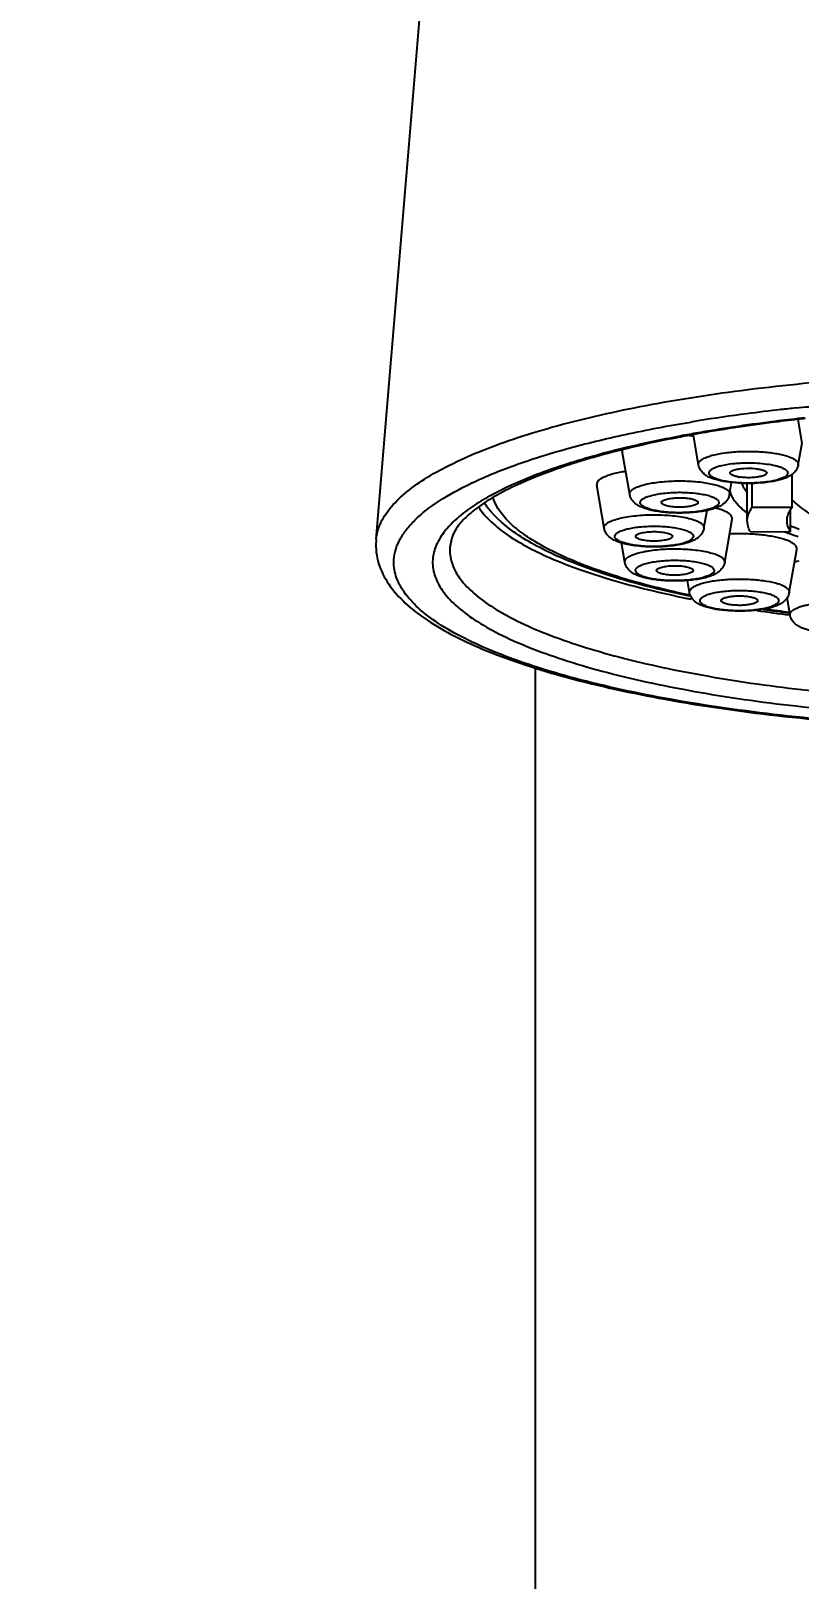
# Model space of a CAD drawing. Extents: x 28 to 1495, y -6 to 1069.
# Drawn here: x 943.88 to 965.29, y 611.75 to 654.91 of the extents above; entities that cross this region are included whole.
import ezdxf

# ---------------------------------------------------------------- set-up
doc = ezdxf.new("R2010")
doc.units = 0
doc.header["$LTSCALE"] = 50
doc.header["$MEASUREMENT"] = 0
doc.header["$PDMODE"] = 3
doc.header["$PDSIZE"] = -10
doc.layers.get('0').update_dxf_attribs({"linetype": 'CONTINUOUS'})
doc.layers.get('DEFPOINTS').update_dxf_attribs({"linetype": 'CONTINUOUS'})
doc.styles.add('Daelim Dimension', font='H2GTRE.TTF')
doc.dimstyles.new('DEFAULT', dxfattribs={"dimscale": 2, "dimtxt": 2, "dimasz": 2, "dimexe": 0, "dimexo": 2, "dimgap": 1, "dimtad": 1, "dimdec": 1, "dimzin": 9, "dimdsep": 46, "dimtxsty": 'Daelim Dimension', "dimcen": 0.5, "dimclrd": 252, "dimclre": 252, "dimclrt": 3, "dimadec": 1, "dimazin": 0, "dimtfac": 1, "dimtdec": 1, "dimtix": 1, "dimtmove": 0, "dimatfit": 3, "dimfxl": 1, "dimtolj": 1, "dimtzin": 1, "dimlwd": 9, "dimlwe": 9, "dimarcsym": 0})

# ---------------------------------------------------------------- blocks, each defined once
blk = doc.blocks.new('*D30')
at = {"color": 5, "lineweight": 9, "ltscale": 0.5, "transparency": 16777216}
for p, q in [((967.943, 855.287), (909.591, 855.287)), ((909.591, 851.287), (909.591, 458.587)), ((941.693, 454.587), (909.591, 454.587))]:
    blk.add_line(p, q, dxfattribs=at)
at = {"color": 5, "ltscale": 0.5, "transparency": 16777216}
for points in [[(908.924, 851.287), (910.257, 851.287), (909.591, 855.287)], [(908.924, 458.587), (910.257, 458.587), (909.591, 454.587)]]:
    blk.add_solid(points, dxfattribs=at)
at = {"layer": 'DEFPOINTS', "color": 0, "ltscale": 0.5, "transparency": 16777216}
for p in [(971.943, 855.287), (909.591, 454.587), (945.693, 454.587)]:
    blk.add_point(p, dxfattribs=at)
at = {"color": 7, "ltscale": 0.5, "transparency": 16777216, "insert": (902.374, 654.937), "char_height": 10, "attachment_point": 5, "rotation": 90, "style": 'Daelim Dimension'}
blk.add_mtext('\\A1;400.7', dxfattribs=at)

msp = doc.modelspace()

# ---------------------------------------------------------------- linework, layer by layer
at = {"color": 7, "linetype": 'Continuous'}
for p, q in [((953.499, 640.741), (955.429, 663.932)), ((965.373, 643.42), (965.259, 644.079)), ((962.483, 642.816), (962.34, 643.644)), ((960.566, 641.992), (960.358, 643.196)), ((965.264, 642.816), (965.371, 643.434)), ((959.645, 642.278), (959.646, 642.252)), ((959.854, 641.048), (959.646, 642.252)), ((963.347, 641.992), (963.404, 642.323)), ((963.843, 641.254), (963.843, 642.298)), ((963.973, 642.298), (963.973, 641.628)), ((965.09, 641.623), (965.09, 642.551)), ((962.635, 641.048), (962.721, 641.544)), ((965.09, 641.623), (963.973, 641.628)), ((965.042, 641.553), (965.042, 640.95)), ((963.213, 640.098), (963.422, 641.302)), ((963.843, 641.254), (963.844, 641.292)), ((963.926, 640.955), (965.042, 640.95)), ((964.944, 641.287), (964.943, 641.254)), ((953.499, 640.738), (953.496, 640.698)), ((960.433, 640.098), (960.339, 640.639)), ((960.735, 640.82), (960.735, 640.824)), ((965.012, 639.256), (965.22, 640.46)), ((962.232, 639.256), (962.173, 639.594)), ((962.245, 639.15), (962.192, 639.161)), ((965.034, 638.624), (964.95, 639.109)), ((965.03, 638.684), (965.01, 638.686)), ((965.042, 638.69), (965.022, 638.693)), ((957.943, 566.587), (957.943, 637.168))]:
    msp.add_line(p, q, dxfattribs=at)
at = {"color": 9, "linetype": 'Continuous'}
for p, q in [((960.517, 643.307), (960.465, 643.295)), ((959.854, 641.048), (959.853, 641.07)), ((955.606, 640.784), (955.554, 640.514)), ((962.232, 639.181), (962.196, 639.188))]:
    msp.add_line(p, q, dxfattribs=at)
for centre, radius, start, end in [((970.959, 589.489), 55.213, 95.9859, 96.427), ((969.389, 601.006), 43.588, 99.1331, 99.3995), ((969.897, 597.796), 46.838, 97.4394, 99.1235), ((970.617, 592.46), 52.222, 96.4187, 97.4641), ((970.993, 592.761), 51.662, 96.1693, 96.3727), ((966.887, 616.571), 27.485, 103.5114, 103.8288), ((963.359, 641.264), 1.882, 104.4015, 106.5359), ((963.469, 641.355), 1.482, 104.4015, 106.5359), ((960.539, 633.142), 10.159, 115.4892, 115.6715), ((964.278, 643.824), 1.482, 284.4015, 286.5359), ((962.541, 641.064), 0.0953, 350.1861, 355.9412), ((967.6, 648.252), 7.792, 249.5661, 250.6457), ((956.653, 640.437), 1.101, 175.958, 179.1135), ((967.936, 649.207), 8.804, 250.644, 252.3419), ((964.276, 638.16), 1.405, 69.7094, 72.2717), ((963.026, 639.686), 0.872, 247.076, 249.6531), ((963.107, 639.906), 1.106, 249.7094, 252.2717), ((970.434, 679.744), 41.393, 261.5565, 262.4714), ((964.137, 638.154), 1.106, 69.7094, 72.2717)]:
    msp.add_arc(centre, radius, start, end, dxfattribs=at)
at = {"color": 7, "linetype": 'Continuous'}
for centre, radius, start, end in [((970.975, 593.41), 50.995, 96.2086, 96.4334), ((961.97, 637.81), 5.819, 86.2744, 87.5003), ((966.733, 617.677), 26.343, 103.7704, 104.0931), ((960.466, 643.215), 0.109, 176.3965, 189.7742), ((966.865, 617.139), 26.896, 103.6555, 103.7711), ((963.812, 643.771), 1.311, 260.5297, 262.2918), ((967.538, 647.063), 6.444, 247.1032, 249.5378), ((965.707, 638.462), 1.728, 107.3278, 108.8339), ((965.805, 638.146), 2.059, 105.3569, 107.2998), ((965.864, 637.932), 2.28, 104.7367, 105.3679), ((968.519, 670.256), 31.803, 258.479, 258.6922), ((970.459, 680.402), 42.07, 261.5553, 262.5588), ((970.4, 681.35), 43.056, 261.5953, 262.8294)]:
    msp.add_arc(centre, radius, start, end, dxfattribs=at)
at = {"color": 9, "linetype": 'Continuous'}
for points, knots in [([(953.499, 640.741), (953.514, 640.888), (953.602, 641.198), (953.883, 641.629), (954.307, 642.046), (954.869, 642.448), (955.567, 642.835), (956.395, 643.205), (957.349, 643.554), (958.837, 644.007), (960.956, 644.489), (963.754, 644.93), (966.816, 645.236), (968.938, 645.342), (970.025, 645.372)], [0, 0, 0, 0, 0.024949, 0.053046, 0.085915, 0.124479, 0.169158, 0.220061, 0.277088, 0.340006, 0.482021, 0.642493, 0.816869, 1, 1, 1, 1]), ([(965.201, 644.401), (965.442, 644.426), (966.427, 644.523), (967.414, 644.595), (968.159, 644.637)], [0, 0, 0, 0, 0.245176, 1, 1, 1, 1]), ([(956.167, 642.312), (956.558, 642.498), (957.427, 642.849), (958.859, 643.294), (960.497, 643.69), (961.66, 643.908), (962.27, 644.009)], [0, 0, 0, 0, 0.204735, 0.441419, 0.70761, 1, 1, 1, 1]), ([(965.259, 644.104), (965.012, 644.076), (964.059, 643.963), (963.11, 643.821), (962.41, 643.697)], [0, 0, 0, 0, 0.258889, 1, 1, 1, 1]), ([(962.41, 643.697), (962.245, 643.668), (961.612, 643.551), (960.981, 643.418), (960.517, 643.307)], [0, 0, 0, 0, 0.259457, 1, 1, 1, 1]), ([(960.317, 643.259), (959.738, 643.116), (958.676, 642.818), (957.441, 642.347), (956.623, 641.933), (956.13, 641.628), (955.727, 641.314), (955.505, 641.084), (955.413, 640.968)], [0, 0, 0, 0, 0.326094, 0.602414, 0.720996, 0.826437, 0.919113, 1, 1, 1, 1]), ([(962.891, 643.087), (963.001, 643.115), (963.244, 643.159), (963.626, 643.192), (964.031, 643.195), (964.365, 643.172), (964.615, 643.138), (964.781, 643.107), (964.927, 643.069), (965.05, 643.027), (965.147, 642.98), (965.218, 642.93), (965.261, 642.875), (965.267, 642.834), (965.264, 642.816)], [0, 0, 0, 0, 0.136335, 0.293954, 0.460024, 0.620728, 0.694895, 0.762904, 0.823465, 0.875545, 0.918513, 0.952359, 0.9783, 1, 1, 1, 1]), ([(962.483, 642.816), (962.481, 642.827), (962.481, 642.851), (962.496, 642.887), (962.523, 642.921), (962.578, 642.968), (962.68, 643.021), (962.772, 643.053), (962.824, 643.068)], [0, 0, 0, 0, 0.075588, 0.156065, 0.249019, 0.3592, 0.638987, 1, 1, 1, 1]), ([(964.647, 642.389), (964.593, 642.375), (964.478, 642.351), (964.226, 642.317), (963.957, 642.303), (963.683, 642.309), (963.483, 642.323), (963.297, 642.346), (963.132, 642.378), (962.994, 642.418), (962.899, 642.457), (962.841, 642.493), (962.803, 642.525), (962.778, 642.563), (962.777, 642.603), (962.788, 642.632), (962.809, 642.659), (962.853, 642.696), (962.933, 642.738), (963.006, 642.764), (963.047, 642.776)], [0, 0, 0, 0, 0.072077, 0.153136, 0.331106, 0.422057, 0.510152, 0.592409, 0.666118, 0.729013, 0.779497, 0.799913, 0.817234, 0.844149, 0.855969, 0.868475, 0.882898, 0.900014, 0.9436, 1, 1, 1, 1]), ([(963.1, 642.791), (963.212, 642.82), (963.46, 642.859), (963.71, 642.872), (963.845, 642.873)], [0, 0, 0, 0, 0.46234, 1, 1, 1, 1]), ([(963.845, 642.873), (963.939, 642.874), (964.122, 642.869), (964.382, 642.844), (964.579, 642.809), (964.716, 642.772), (964.799, 642.743), (964.867, 642.711), (964.928, 642.672), (964.973, 642.619), (964.967, 642.561), (964.942, 642.524), (964.901, 642.489), (964.866, 642.469), (964.846, 642.459)], [0, 0, 0, 0, 0.202461, 0.393602, 0.561752, 0.634139, 0.697443, 0.751106, 0.79503, 0.857316, 0.883815, 0.914234, 0.952409, 1, 1, 1, 1]), ([(953.995, 640.18), (954.001, 640.273), (954.038, 640.464), (954.156, 640.743), (954.338, 641.017), (954.681, 641.397), (955.278, 641.851), (955.829, 642.149), (956.138, 642.298)], [0, 0, 0, 0, 0.08941, 0.184278, 0.287914, 0.402796, 0.672164, 1, 1, 1, 1]), ([(960.697, 642.161), (960.735, 642.182), (960.825, 642.22), (960.977, 642.266), (961.158, 642.305), (961.44, 642.347), (961.82, 642.373), (962.208, 642.366), (962.511, 642.34), (962.719, 642.311), (962.905, 642.274), (963.063, 642.229), (963.19, 642.179), (963.272, 642.129), (963.317, 642.086), (963.338, 642.055), (963.349, 642.023), (963.349, 642.002), (963.347, 641.992)], [0, 0, 0, 0, 0.046754, 0.104005, 0.170591, 0.244949, 0.408959, 0.578473, 0.659518, 0.73512, 0.8033, 0.862383, 0.911156, 0.949132, 0.964321, 0.977384, 0.988957, 1, 1, 1, 1]), ([(963.683, 642.3), (963.687, 642.29), (963.704, 642.247), (963.726, 642.206), (963.744, 642.176)], [0, 0, 0, 0, 0.242591, 1, 1, 1, 1]), ([(964.782, 642.431), (964.775, 642.429), (964.748, 642.419), (964.721, 642.41), (964.7, 642.403)], [0, 0, 0, 0, 0.237669, 1, 1, 1, 1]), ([(964.846, 642.459), (964.841, 642.457), (964.82, 642.446), (964.798, 642.437), (964.782, 642.431)], [0, 0, 0, 0, 0.235775, 1, 1, 1, 1]), ([(962.196, 639.188), (961.822, 639.269), (961.108, 639.437), (960.101, 639.728), (959.209, 640.042), (958.443, 640.377), (957.893, 640.682), (957.526, 640.938), (957.125, 641.265), (956.846, 641.606), (956.753, 641.906)], [0, 0, 0, 0, 0.183251, 0.350988, 0.502037, 0.635575, 0.751258, 0.802511, 0.849524, 1, 1, 1, 1]), ([(960.566, 641.992), (960.564, 642.004), (960.565, 642.03), (960.583, 642.069), (960.615, 642.105), (960.642, 642.127), (960.658, 642.137)], [0, 0, 0, 0, 0.20475, 0.426035, 0.686952, 1, 1, 1, 1]), ([(960.658, 642.137), (960.661, 642.139), (960.674, 642.147), (960.687, 642.155), (960.697, 642.161)], [0, 0, 0, 0, 0.239397, 1, 1, 1, 1]), ([(962.949, 641.645), (962.915, 641.626), (962.834, 641.593), (962.695, 641.554), (962.53, 641.522), (962.274, 641.49), (962.004, 641.478), (961.73, 641.486), (961.532, 641.502), (961.349, 641.528), (961.189, 641.561), (961.056, 641.601), (960.966, 641.642), (960.912, 641.678), (960.878, 641.711), (960.858, 641.75), (960.863, 641.79), (960.878, 641.817), (960.902, 641.844), (960.923, 641.86), (960.934, 641.868)], [0, 0, 0, 0, 0.050282, 0.112871, 0.186131, 0.267828, 0.445416, 0.535319, 0.621841, 0.702064, 0.773368, 0.8336, 0.881338, 0.900447, 0.916581, 0.941963, 0.953764, 0.966746, 0.981967, 1, 1, 1, 1]), ([(960.934, 641.868), (960.937, 641.869), (960.946, 641.876), (960.957, 641.882), (960.965, 641.886)], [0, 0, 0, 0, 0.239397, 1, 1, 1, 1]), ([(960.965, 641.886), (960.999, 641.905), (961.08, 641.938), (961.219, 641.978), (961.384, 642.009), (961.639, 642.042), (961.91, 642.053), (962.184, 642.045), (962.382, 642.029), (962.564, 642.004), (962.725, 641.97), (962.858, 641.93), (962.948, 641.889), (963.001, 641.853), (963.035, 641.821), (963.056, 641.781), (963.051, 641.742), (963.036, 641.714), (963.012, 641.687), (962.991, 641.672), (962.98, 641.664)], [0, 0, 0, 0, 0.050282, 0.112871, 0.186131, 0.267828, 0.445416, 0.535319, 0.621841, 0.702064, 0.773368, 0.8336, 0.881338, 0.900447, 0.916581, 0.941963, 0.953764, 0.966746, 0.981967, 1, 1, 1, 1]), ([(963.349, 642.134), (963.351, 642.123), (963.359, 642.08), (963.371, 642.038), (963.383, 642.007)], [0, 0, 0, 0, 0.245769, 1, 1, 1, 1]), ([(963.383, 642.007), (963.419, 641.91), (963.548, 641.712), (963.724, 641.56), (963.826, 641.485)], [0, 0, 0, 0, 0.447492, 1, 1, 1, 1]), ([(963.744, 642.176), (963.75, 642.166), (963.776, 642.124), (963.806, 642.085), (963.83, 642.056)], [0, 0, 0, 0, 0.241149, 1, 1, 1, 1]), ([(959.859, 641.096), (959.868, 641.122), (959.899, 641.16), (959.953, 641.199), (960.032, 641.244), (960.16, 641.293), (960.343, 641.341), (960.558, 641.38), (960.887, 641.417), (961.232, 641.429), (961.58, 641.416), (961.828, 641.393), (962.056, 641.359), (962.254, 641.315), (962.416, 641.262), (962.524, 641.21), (962.585, 641.163), (962.616, 641.129), (962.634, 641.094), (962.637, 641.069), (962.636, 641.057)], [0, 0, 0, 0, 0.028224, 0.046477, 0.067852, 0.120091, 0.184316, 0.258796, 0.341195, 0.518511, 0.607438, 0.692467, 0.77074, 0.839722, 0.897386, 0.942495, 0.960374, 0.975438, 0.988297, 1, 1, 1, 1]), ([(962.98, 641.664), (962.977, 641.662), (962.967, 641.656), (962.957, 641.65), (962.949, 641.645)], [0, 0, 0, 0, 0.239397, 1, 1, 1, 1]), ([(955.413, 640.968), (955.318, 640.847), (955.161, 640.598), (955.086, 640.311), (955.076, 640.175)], [0, 0, 0, 0, 0.52919, 1, 1, 1, 1]), ([(960.153, 640.847), (960.161, 640.868), (960.196, 640.91), (960.277, 640.958), (960.391, 641.002), (960.535, 641.04), (960.704, 641.07), (960.963, 641.1), (961.235, 641.109), (961.508, 641.099), (961.704, 641.081), (961.883, 641.054), (962.039, 641.02), (962.167, 640.978), (962.252, 640.937), (962.3, 640.9), (962.324, 640.873), (962.339, 640.845), (962.341, 640.826), (962.34, 640.817)], [0, 0, 0, 0, 0.028228, 0.067777, 0.120022, 0.184252, 0.258737, 0.341142, 0.518471, 0.607405, 0.69244, 0.770719, 0.839706, 0.897375, 0.942488, 0.96037, 0.975435, 0.988295, 1, 1, 1, 1]), ([(962.336, 640.796), (962.329, 640.776), (962.293, 640.733), (962.213, 640.685), (962.099, 640.641), (961.955, 640.603), (961.785, 640.573), (961.527, 640.543), (961.255, 640.534), (960.981, 640.545), (960.785, 640.562), (960.606, 640.589), (960.45, 640.624), (960.323, 640.665), (960.238, 640.707), (960.189, 640.744), (960.165, 640.77), (960.151, 640.798), (960.148, 640.818), (960.149, 640.827)], [0, 0, 0, 0, 0.028228, 0.067777, 0.120022, 0.184252, 0.258737, 0.341142, 0.518471, 0.607405, 0.69244, 0.770719, 0.839706, 0.897375, 0.942488, 0.96037, 0.975435, 0.988295, 1, 1, 1, 1]), ([(989.891, 640.01), (989.88, 639.854), (989.788, 639.523), (989.477, 639.065), (989.003, 638.626), (988.371, 638.204), (987.584, 637.8), (986.65, 637.418), (985.575, 637.06), (983.901, 636.604), (981.534, 636.133), (978.434, 635.732), (975.086, 635.491), (971.619, 635.42), (968.163, 635.523), (964.852, 635.795), (961.811, 636.225), (959.508, 636.717), (957.895, 637.19), (956.871, 637.557), (955.991, 637.948), (955.261, 638.359), (954.688, 638.787), (954.273, 639.233), (954.026, 639.699), (953.984, 640.027), (953.995, 640.18)], [0, 0, 0, 0, 0.012168, 0.026028, 0.042496, 0.062056, 0.084901, 0.111052, 0.140413, 0.172816, 0.245766, 0.327592, 0.415478, 0.506311, 0.596839, 0.683824, 0.764198, 0.835219, 0.866513, 0.894694, 0.91962, 0.941231, 0.959605, 0.975024, 0.988121, 1, 1, 1, 1]), ([(955.076, 640.175), (955.066, 640.031), (955.105, 639.723), (955.338, 639.285), (955.727, 638.866), (956.266, 638.463), (956.952, 638.077), (957.779, 637.71), (958.741, 637.365), (960.257, 636.921), (962.422, 636.458), (965.28, 636.054), (968.391, 635.798), (971.638, 635.702), (974.897, 635.768), (978.043, 635.995), (980.956, 636.372), (983.18, 636.814), (984.754, 637.243), (985.764, 637.579), (986.642, 637.938), (987.381, 638.318), (987.976, 638.714), (988.421, 639.127), (988.713, 639.557), (988.8, 639.868), (988.81, 640.015)], [0, 0, 0, 0, 0.011879, 0.024975, 0.040395, 0.058768, 0.08038, 0.105305, 0.133487, 0.164782, 0.235804, 0.316179, 0.403165, 0.493693, 0.584525, 0.67241, 0.754235, 0.827184, 0.859586, 0.888947, 0.915098, 0.937943, 0.957503, 0.973971, 0.987832, 1, 1, 1, 1]), ([(955.551, 640.454), (955.549, 640.314), (955.605, 640.014), (955.851, 639.593), (956.247, 639.19), (956.787, 638.803), (957.468, 638.432), (958.284, 638.079), (959.23, 637.748), (960.712, 637.323), (962.822, 636.88), (965.601, 636.496), (968.619, 636.255), (971.763, 636.168), (974.913, 636.238), (977.951, 636.461), (980.763, 636.83), (982.907, 637.26), (984.424, 637.676), (985.397, 638.002), (986.244, 638.35), (986.956, 638.717), (987.528, 639.101), (987.957, 639.5), (988.239, 639.916), (988.322, 640.217), (988.332, 640.359)], [0, 0, 0, 0, 0.011931, 0.025258, 0.041001, 0.05973, 0.081693, 0.106944, 0.135414, 0.166954, 0.238321, 0.318848, 0.405805, 0.496149, 0.586678, 0.674179, 0.755584, 0.828119, 0.860329, 0.889515, 0.91551, 0.938222, 0.957675, 0.974063, 0.987869, 1, 1, 1, 1]), ([(960.433, 640.098), (960.431, 640.108), (960.431, 640.131), (960.443, 640.164), (960.466, 640.196), (960.515, 640.241), (960.604, 640.291), (960.74, 640.343), (960.91, 640.388), (961.109, 640.425), (961.329, 640.453), (961.648, 640.476), (962.049, 640.476), (962.437, 640.442), (962.717, 640.392), (962.89, 640.348), (963.03, 640.297), (963.108, 640.254), (963.139, 640.231)], [0, 0, 0, 0, 0.011215, 0.023028, 0.036472, 0.052226, 0.091832, 0.142823, 0.204527, 0.275505, 0.353845, 0.437312, 0.609696, 0.772485, 0.844323, 0.907057, 0.95922, 1, 1, 1, 1]), ([(960.764, 639.799), (960.749, 639.814), (960.729, 639.84), (960.726, 639.88), (960.735, 639.909), (960.754, 639.936), (960.796, 639.974), (960.874, 640.016), (960.993, 640.059), (961.142, 640.096), (961.316, 640.125), (961.577, 640.152), (961.916, 640.161), (962.248, 640.138), (962.492, 640.098), (962.643, 640.062), (962.765, 640.02), (962.833, 639.984), (962.86, 639.964)], [0, 0, 0, 0, 0.027332, 0.039062, 0.051215, 0.065088, 0.081528, 0.123522, 0.178248, 0.244754, 0.32117, 0.405063, 0.58381, 0.75691, 0.833993, 0.901332, 0.957027, 1, 1, 1, 1]), ([(963.139, 640.231), (963.142, 640.229), (963.152, 640.221), (963.162, 640.213), (963.168, 640.206)], [0, 0, 0, 0, 0.26199, 1, 1, 1, 1]), ([(963.168, 640.206), (963.184, 640.191), (963.204, 640.165), (963.216, 640.126), (963.215, 640.107), (963.213, 640.098)], [0, 0, 0, 0, 0.542944, 0.775222, 1, 1, 1, 1]), ([(960.787, 639.78), (960.785, 639.781), (960.777, 639.787), (960.769, 639.794), (960.764, 639.799)], [0, 0, 0, 0, 0.26199, 1, 1, 1, 1]), ([(962.882, 639.944), (962.897, 639.93), (962.917, 639.904), (962.92, 639.863), (962.911, 639.835), (962.892, 639.807), (962.85, 639.769), (962.773, 639.727), (962.653, 639.684), (962.504, 639.647), (962.331, 639.618), (962.069, 639.591), (961.73, 639.583), (961.398, 639.606), (961.155, 639.645), (961.003, 639.681), (960.882, 639.723), (960.813, 639.759), (960.787, 639.78)], [0, 0, 0, 0, 0.027332, 0.039062, 0.051215, 0.065088, 0.081528, 0.123522, 0.178248, 0.244754, 0.32117, 0.405063, 0.58381, 0.75691, 0.833993, 0.901332, 0.957027, 1, 1, 1, 1]), ([(962.86, 639.964), (962.862, 639.962), (962.869, 639.956), (962.877, 639.95), (962.882, 639.944)], [0, 0, 0, 0, 0.26199, 1, 1, 1, 1]), ([(962.232, 639.256), (962.23, 639.265), (962.23, 639.285), (962.242, 639.326), (962.283, 639.376), (962.36, 639.427), (962.466, 639.475), (962.6, 639.519), (962.758, 639.556), (962.937, 639.587), (963.204, 639.619), (963.556, 639.638), (963.975, 639.626), (964.36, 639.584), (964.599, 639.532), (964.704, 639.499)], [0, 0, 0, 0, 0.010823, 0.022034, 0.048505, 0.083444, 0.127987, 0.182002, 0.244684, 0.31483, 0.390962, 0.554273, 0.719958, 0.873004, 1, 1, 1, 1]), ([(962.687, 638.882), (962.655, 638.896), (962.612, 638.917), (962.565, 638.953), (962.542, 638.979), (962.528, 639.007), (962.523, 639.045), (962.543, 639.084), (962.576, 639.116), (962.627, 639.152), (962.714, 639.191), (962.842, 639.232), (962.997, 639.265), (963.174, 639.291), (963.435, 639.313), (963.767, 639.317), (964.09, 639.291), (964.323, 639.25), (964.427, 639.223), (964.474, 639.208)], [0, 0, 0, 0, 0.04506, 0.06296, 0.078081, 0.091036, 0.102868, 0.128268, 0.144315, 0.163268, 0.210517, 0.270104, 0.340719, 0.420338, 0.506475, 0.686953, 0.858734, 0.934398, 1, 1, 1, 1]), ([(964.764, 639.478), (964.803, 639.464), (964.871, 639.434), (964.946, 639.387), (964.986, 639.346), (965.005, 639.317), (965.014, 639.286), (965.014, 639.266), (965.012, 639.256)], [0, 0, 0, 0, 0.350681, 0.625026, 0.735585, 0.831516, 0.917449, 1, 1, 1, 1]), ([(964.521, 639.192), (964.556, 639.179), (964.605, 639.158), (964.661, 639.122), (964.697, 639.09), (964.72, 639.051), (964.717, 639.011), (964.704, 638.983), (964.682, 638.956), (964.635, 638.919), (964.552, 638.877), (964.427, 638.835), (964.273, 638.8), (964.096, 638.772), (963.832, 638.747), (963.493, 638.742), (963.163, 638.768), (962.924, 638.809), (962.818, 638.836), (962.77, 638.852)], [0, 0, 0, 0, 0.049132, 0.068916, 0.085638, 0.11176, 0.12357, 0.136327, 0.151183, 0.168821, 0.21351, 0.270962, 0.340004, 0.418631, 0.50431, 0.685087, 0.857942, 0.934095, 1, 1, 1, 1]), ([(965.034, 638.624), (965.031, 638.64), (965.035, 638.677), (965.069, 638.727), (965.126, 638.773), (965.188, 638.807), (965.248, 638.834), (965.321, 638.861), (965.425, 638.893), (965.563, 638.925), (965.717, 638.952), (965.883, 638.974), (966.121, 638.995), (966.428, 639.005), (966.791, 638.992), (967.028, 638.967), (967.142, 638.949)], [0, 0, 0, 0, 0.021812, 0.046995, 0.078921, 0.118942, 0.142111, 0.167343, 0.223758, 0.287524, 0.357724, 0.433254, 0.512891, 0.679089, 0.845166, 1, 1, 1, 1])]:
    msp.add_open_spline(points, degree=3, knots=knots, dxfattribs=at)
at = {"color": 7, "linetype": 'Continuous'}
for points, knots in [([(965.261, 644.084), (965.014, 644.056), (964.061, 643.941), (963.112, 643.798), (962.412, 643.673)], [0, 0, 0, 0, 0.259339, 1, 1, 1, 1]), ([(962.412, 643.673), (962.247, 643.643), (961.612, 643.524), (960.98, 643.388), (960.515, 643.275)], [0, 0, 0, 0, 0.260199, 1, 1, 1, 1]), ([(960.319, 643.227), (959.671, 643.064), (958.755, 642.799), (957.637, 642.359), (956.966, 642.037), (956.424, 641.709), (956.019, 641.388), (955.747, 641.086), (955.636, 640.879), (955.606, 640.784)], [0, 0, 0, 0, 0.367779, 0.524395, 0.661271, 0.777586, 0.872486, 0.945374, 1, 1, 1, 1]), ([(964.785, 642.406), (964.688, 642.377), (964.476, 642.333), (964.138, 642.299), (963.78, 642.292), (963.429, 642.313), (963.111, 642.361), (962.876, 642.427), (962.717, 642.503), (962.613, 642.577), (962.525, 642.68), (962.491, 642.769), (962.483, 642.816)], [0, 0, 0, 0, 0.121036, 0.259215, 0.405861, 0.549469, 0.679497, 0.790317, 0.840158, 0.889723, 0.942729, 1, 1, 1, 1]), ([(963.363, 642.588), (963.363, 642.597), (963.37, 642.616), (963.397, 642.639), (963.438, 642.66), (963.47, 642.671), (963.489, 642.676)], [0, 0, 0, 0, 0.155152, 0.361896, 0.643031, 1, 1, 1, 1]), ([(963.489, 642.676), (963.528, 642.688), (963.615, 642.706), (963.804, 642.725), (964.001, 642.722), (964.167, 642.699), (964.246, 642.681), (964.295, 642.665), (964.334, 642.648), (964.362, 642.63), (964.381, 642.61), (964.385, 642.594), (964.384, 642.587)], [0, 0, 0, 0, 0.129208, 0.282539, 0.608621, 0.75361, 0.816049, 0.870143, 0.915136, 0.950799, 0.978045, 1, 1, 1, 1]), ([(965.264, 642.816), (965.259, 642.786), (965.241, 642.728), (965.197, 642.651), (965.142, 642.588), (965.059, 642.521), (964.94, 642.457), (964.839, 642.421), (964.785, 642.406)], [0, 0, 0, 0, 0.138463, 0.270154, 0.395639, 0.514866, 0.749426, 1, 1, 1, 1]), ([(959.841, 642.469), (959.812, 642.456), (959.762, 642.429), (959.7, 642.382), (959.659, 642.333), (959.646, 642.295), (959.645, 642.278)], [0, 0, 0, 0, 0.329202, 0.599379, 0.817363, 1, 1, 1, 1]), ([(960.452, 642.63), (960.335, 642.613), (960.168, 642.582), (959.966, 642.522), (959.879, 642.487), (959.841, 642.469)], [0, 0, 0, 0, 0.56119, 0.79757, 1, 1, 1, 1]), ([(963.597, 642.479), (963.564, 642.484), (963.507, 642.496), (963.441, 642.518), (963.401, 642.539), (963.376, 642.557), (963.364, 642.576), (963.363, 642.588)], [0, 0, 0, 0, 0.3665, 0.657591, 0.771725, 0.864934, 1, 1, 1, 1]), ([(964.259, 642.503), (964.216, 642.49), (964.119, 642.471), (963.965, 642.457), (963.801, 642.456), (963.69, 642.465), (963.637, 642.473)], [0, 0, 0, 0, 0.214388, 0.470063, 0.741271, 1, 1, 1, 1]), ([(964.384, 642.587), (964.383, 642.568), (964.354, 642.541), (964.308, 642.519), (964.277, 642.508), (964.259, 642.503)], [0, 0, 0, 0, 0.360925, 0.644384, 1, 1, 1, 1]), ([(963.147, 641.705), (963.108, 641.678), (963.02, 641.632), (962.875, 641.581), (962.713, 641.54), (962.465, 641.497), (962.129, 641.469), (961.721, 641.472), (961.389, 641.505), (961.148, 641.552), (960.991, 641.596), (960.851, 641.652), (960.724, 641.727), (960.637, 641.818), (960.587, 641.911), (960.571, 641.964), (960.566, 641.992)], [0, 0, 0, 0, 0.050356, 0.104706, 0.163961, 0.229122, 0.372849, 0.52307, 0.664421, 0.727797, 0.785315, 0.837809, 0.888243, 0.941514, 0.970019, 1, 1, 1, 1]), ([(961.447, 641.764), (961.446, 641.773), (961.455, 641.794), (961.471, 641.807), (961.481, 641.813)], [0, 0, 0, 0, 0.425412, 1, 1, 1, 1]), ([(961.481, 641.813), (961.493, 641.821), (961.523, 641.836), (961.599, 641.862), (961.719, 641.885), (961.881, 641.899), (962.025, 641.898), (962.139, 641.89), (962.218, 641.88), (962.29, 641.867), (962.351, 641.851), (962.401, 641.832), (962.438, 641.812), (962.462, 641.79), (962.468, 641.771), (962.468, 641.763)], [0, 0, 0, 0, 0.042515, 0.096013, 0.231519, 0.393466, 0.563985, 0.646469, 0.723984, 0.794403, 0.855909, 0.907125, 0.94733, 0.97713, 1, 1, 1, 1]), ([(963.347, 641.992), (963.342, 641.96), (963.323, 641.899), (963.275, 641.82), (963.215, 641.755), (963.17, 641.72), (963.147, 641.705)], [0, 0, 0, 0, 0.269682, 0.525995, 0.768382, 1, 1, 1, 1]), ([(965.079, 641.865), (965.127, 641.803), (965.248, 641.681), (965.476, 641.52), (965.761, 641.364), (965.974, 641.272), (966.089, 641.227)], [0, 0, 0, 0, 0.193922, 0.423706, 0.692238, 1, 1, 1, 1]), ([(956.358, 641.634), (956.445, 641.5), (956.674, 641.233), (957.119, 640.875), (957.686, 640.531), (958.373, 640.201), (959.173, 639.889), (960.44, 639.481), (961.457, 639.239), (962.167, 639.094)], [0, 0, 0, 0, 0.07422, 0.161783, 0.26421, 0.382034, 0.515169, 0.663128, 1, 1, 1, 1]), ([(962.192, 639.161), (961.521, 639.303), (960.56, 639.54), (959.358, 639.936), (958.588, 640.243), (957.914, 640.573), (957.187, 641.019), (956.725, 641.435), (956.512, 641.753)], [0, 0, 0, 0, 0.323304, 0.466551, 0.596887, 0.714347, 0.819574, 1, 1, 1, 1]), ([(962.434, 641.718), (962.422, 641.71), (962.392, 641.695), (962.317, 641.669), (962.199, 641.647), (962.039, 641.633), (961.87, 641.633), (961.71, 641.647), (961.593, 641.67), (961.519, 641.697), (961.475, 641.719), (961.447, 641.746), (961.447, 641.764)], [0, 0, 0, 0, 0.042245, 0.095313, 0.22963, 0.390318, 0.560012, 0.720041, 0.853159, 0.90546, 0.946955, 1, 1, 1, 1]), ([(962.468, 641.763), (962.468, 641.759), (962.463, 641.74), (962.446, 641.727), (962.434, 641.718)], [0, 0, 0, 0, 0.205374, 1, 1, 1, 1]), ([(963.23, 641.518), (963.19, 641.537), (963.101, 641.572), (963.01, 641.599), (962.96, 641.612)], [0, 0, 0, 0, 0.460308, 1, 1, 1, 1]), ([(963.336, 641.455), (963.329, 641.461), (963.295, 641.484), (963.259, 641.504), (963.23, 641.518)], [0, 0, 0, 0, 0.225552, 1, 1, 1, 1]), ([(963.422, 641.302), (963.424, 641.315), (963.423, 641.342), (963.407, 641.383), (963.378, 641.421), (963.351, 641.444), (963.336, 641.455)], [0, 0, 0, 0, 0.211306, 0.435911, 0.694655, 1, 1, 1, 1]), ([(963.844, 641.292), (963.848, 641.35), (963.877, 641.47), (963.937, 641.576), (963.973, 641.628)], [0, 0, 0, 0, 0.476163, 1, 1, 1, 1]), ([(965.09, 641.623), (965.049, 641.572), (964.981, 641.467), (964.948, 641.345), (964.944, 641.287)], [0, 0, 0, 0, 0.530016, 1, 1, 1, 1]), ([(962.635, 641.048), (962.63, 641.016), (962.611, 640.956), (962.55, 640.854), (962.443, 640.757), (962.291, 640.68), (962.121, 640.624), (961.928, 640.582), (961.634, 640.539), (961.245, 640.52), (960.855, 640.539), (960.562, 640.582), (960.369, 640.624), (960.198, 640.68), (960.046, 640.757), (959.94, 640.854), (959.878, 640.956), (959.86, 641.016), (959.854, 641.048)], [0, 0, 0, 0, 0.030342, 0.058963, 0.11208, 0.163581, 0.219268, 0.28155, 0.350271, 0.500023, 0.649769, 0.718485, 0.780764, 0.836445, 0.887945, 0.941027, 0.96969, 1, 1, 1, 1]), ([(960.735, 640.824), (960.736, 640.846), (960.774, 640.876), (960.829, 640.9), (960.895, 640.919), (960.972, 640.934), (961.061, 640.946), (961.156, 640.953), (961.286, 640.955), (961.44, 640.947), (961.581, 640.924), (961.671, 640.896), (961.712, 640.877), (961.736, 640.859), (961.751, 640.843), (961.756, 640.828), (961.756, 640.819)], [0, 0, 0, 0, 0.060131, 0.109211, 0.171131, 0.244287, 0.326336, 0.414466, 0.505547, 0.683487, 0.835203, 0.894826, 0.941434, 0.959868, 0.975338, 1, 1, 1, 1]), ([(963.926, 640.955), (963.899, 641.002), (963.858, 641.099), (963.843, 641.204), (963.843, 641.254)], [0, 0, 0, 0, 0.516277, 1, 1, 1, 1]), ([(964.943, 641.254), (964.943, 641.203), (964.962, 641.094), (965.011, 640.997), (965.042, 640.95)], [0, 0, 0, 0, 0.478078, 1, 1, 1, 1]), ([(953.496, 640.698), (953.481, 640.487), (953.533, 640.053), (953.838, 639.457), (954.316, 638.927), (954.945, 638.448), (955.718, 638.008), (956.632, 637.597), (957.683, 637.216), (959.326, 636.73), (961.666, 636.225), (964.75, 635.785), (968.107, 635.508), (971.608, 635.403), (975.122, 635.474), (978.516, 635.72), (981.661, 636.13), (984.065, 636.611), (985.77, 637.08), (986.871, 637.449), (987.837, 637.848), (988.664, 638.277), (989.348, 638.741), (989.885, 639.249), (990.261, 639.818), (990.375, 640.246), (990.39, 640.458)], [0, 0, 0, 0, 0.015761, 0.031795, 0.049207, 0.06861, 0.090594, 0.115461, 0.143273, 0.173968, 0.243334, 0.321661, 0.40638, 0.494541, 0.583003, 0.66861, 0.748363, 0.819601, 0.851357, 0.880277, 0.906261, 0.929315, 0.949661, 0.96774, 0.984167, 1, 1, 1, 1]), ([(961.756, 640.819), (961.754, 640.798), (961.717, 640.768), (961.663, 640.744), (961.598, 640.725), (961.522, 640.71), (961.402, 640.694), (961.243, 640.687), (961.084, 640.694), (960.965, 640.71), (960.889, 640.726), (960.825, 640.745), (960.772, 640.769), (960.736, 640.799), (960.735, 640.82)], [0, 0, 0, 0, 0.059724, 0.108325, 0.169634, 0.242107, 0.323476, 0.501582, 0.6794, 0.760421, 0.832433, 0.893188, 0.941195, 1, 1, 1, 1]), ([(964.866, 640.739), (964.766, 640.771), (964.54, 640.824), (964.173, 640.873), (963.769, 640.896), (963.489, 640.893), (963.348, 640.887)], [0, 0, 0, 0, 0.206959, 0.453207, 0.723406, 1, 1, 1, 1]), ([(965.028, 640.677), (965.016, 640.682), (964.963, 640.706), (964.909, 640.726), (964.866, 640.739)], [0, 0, 0, 0, 0.229542, 1, 1, 1, 1]), ([(965.22, 640.46), (965.224, 640.479), (965.219, 640.521), (965.18, 640.579), (965.114, 640.632), (965.059, 640.662), (965.028, 640.677)], [0, 0, 0, 0, 0.182843, 0.394322, 0.662827, 1, 1, 1, 1]), ([(960.606, 639.83), (960.565, 639.861), (960.507, 639.918), (960.454, 640.014), (960.438, 640.069), (960.433, 640.098)], [0, 0, 0, 0, 0.475225, 0.731911, 1, 1, 1, 1]), ([(963.213, 640.098), (963.209, 640.07), (963.193, 640.016), (963.142, 639.922), (963.052, 639.83), (962.923, 639.755), (962.78, 639.699), (962.62, 639.655), (962.374, 639.608), (962.036, 639.576), (961.622, 639.576), (961.283, 639.607), (961.035, 639.653), (960.874, 639.696), (960.73, 639.751), (960.644, 639.801), (960.606, 639.83)], [0, 0, 0, 0, 0.030094, 0.058603, 0.111947, 0.16251, 0.215354, 0.273412, 0.337432, 0.479945, 0.630605, 0.773547, 0.837899, 0.896168, 0.949568, 1, 1, 1, 1]), ([(961.313, 639.87), (961.313, 639.878), (961.32, 639.897), (961.345, 639.919), (961.383, 639.94), (961.435, 639.958), (961.498, 639.974), (961.571, 639.987), (961.652, 639.997), (961.768, 640.005), (961.913, 640.004), (962.074, 639.99), (962.193, 639.966), (962.267, 639.939), (962.295, 639.923), (962.306, 639.915)], [0, 0, 0, 0, 0.023166, 0.053692, 0.094874, 0.147193, 0.209834, 0.281342, 0.359814, 0.443052, 0.614175, 0.775176, 0.908008, 0.959601, 1, 1, 1, 1]), ([(961.341, 639.829), (961.337, 639.832), (961.324, 639.843), (961.313, 639.859), (961.313, 639.87)], [0, 0, 0, 0, 0.304973, 1, 1, 1, 1]), ([(962.334, 639.869), (962.333, 639.85), (962.304, 639.824), (962.258, 639.801), (962.182, 639.775), (962.062, 639.752), (961.9, 639.738), (961.729, 639.739), (961.57, 639.754), (961.453, 639.778), (961.38, 639.805), (961.352, 639.82), (961.341, 639.829)], [0, 0, 0, 0, 0.0542, 0.096672, 0.150066, 0.285369, 0.44706, 0.61732, 0.777038, 0.908685, 0.959858, 1, 1, 1, 1]), ([(962.306, 639.915), (962.315, 639.908), (962.329, 639.896), (962.335, 639.877), (962.334, 639.869)], [0, 0, 0, 0, 0.565232, 1, 1, 1, 1]), ([(962.678, 638.856), (962.629, 638.872), (962.534, 638.907), (962.4, 638.984), (962.306, 639.076), (962.253, 639.172), (962.237, 639.227), (962.232, 639.256)], [0, 0, 0, 0, 0.247363, 0.482144, 0.728366, 0.86101, 1, 1, 1, 1]), ([(965.012, 639.256), (965.004, 639.208), (964.97, 639.119), (964.88, 639.015), (964.773, 638.94), (964.611, 638.864), (964.37, 638.799), (964.045, 638.751), (963.688, 638.732), (963.326, 638.741), (962.987, 638.778), (962.774, 638.825), (962.678, 638.856)], [0, 0, 0, 0, 0.057343, 0.110339, 0.159948, 0.209996, 0.321736, 0.452918, 0.597335, 0.743951, 0.880975, 1, 1, 1, 1]), ([(963.112, 639.029), (963.112, 639.036), (963.116, 639.052), (963.136, 639.072), (963.166, 639.09), (963.206, 639.107), (963.255, 639.123), (963.337, 639.141), (963.455, 639.157), (963.604, 639.164), (963.756, 639.16), (963.895, 639.144), (963.981, 639.125), (964.019, 639.113)], [0, 0, 0, 0, 0.022091, 0.049808, 0.086161, 0.131962, 0.186911, 0.250192, 0.396578, 0.558924, 0.722992, 0.874315, 1, 1, 1, 1]), ([(963.225, 638.947), (963.209, 638.952), (963.18, 638.963), (963.138, 638.985), (963.113, 639.011), (963.112, 639.029)], [0, 0, 0, 0, 0.353842, 0.63584, 1, 1, 1, 1]), ([(964.133, 639.028), (964.132, 639.012), (964.11, 638.988), (964.074, 638.968), (964.033, 638.951), (963.983, 638.936), (963.9, 638.918), (963.784, 638.903), (963.635, 638.896), (963.485, 638.901), (963.348, 638.916), (963.263, 638.935), (963.225, 638.947)], [0, 0, 0, 0, 0.050261, 0.087798, 0.134628, 0.19036, 0.254143, 0.40073, 0.562391, 0.725256, 0.875288, 1, 1, 1, 1]), ([(964.019, 639.113), (964.036, 639.108), (964.066, 639.097), (964.103, 639.076), (964.127, 639.054), (964.133, 639.036), (964.133, 639.028)], [0, 0, 0, 0, 0.354983, 0.634432, 0.841281, 1, 1, 1, 1]), ([(965.813, 638.149), (965.724, 638.163), (965.559, 638.196), (965.364, 638.262), (965.231, 638.336), (965.143, 638.408), (965.07, 638.503), (965.041, 638.583), (965.034, 638.624)], [0, 0, 0, 0, 0.278855, 0.519559, 0.631813, 0.746245, 0.868834, 1, 1, 1, 1])]:
    msp.add_open_spline(points, degree=3, knots=knots, dxfattribs=at)
at = {"color": 9, "linetype": 'Continuous'}
for points in [[(959.853, 641.07), (959.854, 641.079), (959.856, 641.088), (959.859, 641.096)], [(960.149, 640.827), (960.15, 640.834), (960.151, 640.841), (960.153, 640.847)], [(962.34, 640.817), (962.34, 640.81), (962.339, 640.803), (962.336, 640.796)]]:
    msp.add_open_spline(points, degree=3, dxfattribs=at)

# ---------------------------------------------------------------- dimensions: what is measured, and where the dimension line sits
at = {"color": 5, "ltscale": 0.5}
dim = msp.add_linear_dim(base=(909.591, 454.587), p1=(971.943, 855.287), p2=(945.693, 454.587), angle=90, dimstyle='DEFAULT', override={"dimtxt": 5, "dimclrd": 5, "dimclre": 5, "dimclrt": 7}, dxfattribs=at)
dim.commit()
dim.dimension.update_dxf_attribs({"geometry": '*D30', "text_midpoint": (902.374, 654.937)})

doc.saveas('drawing.dxf')
